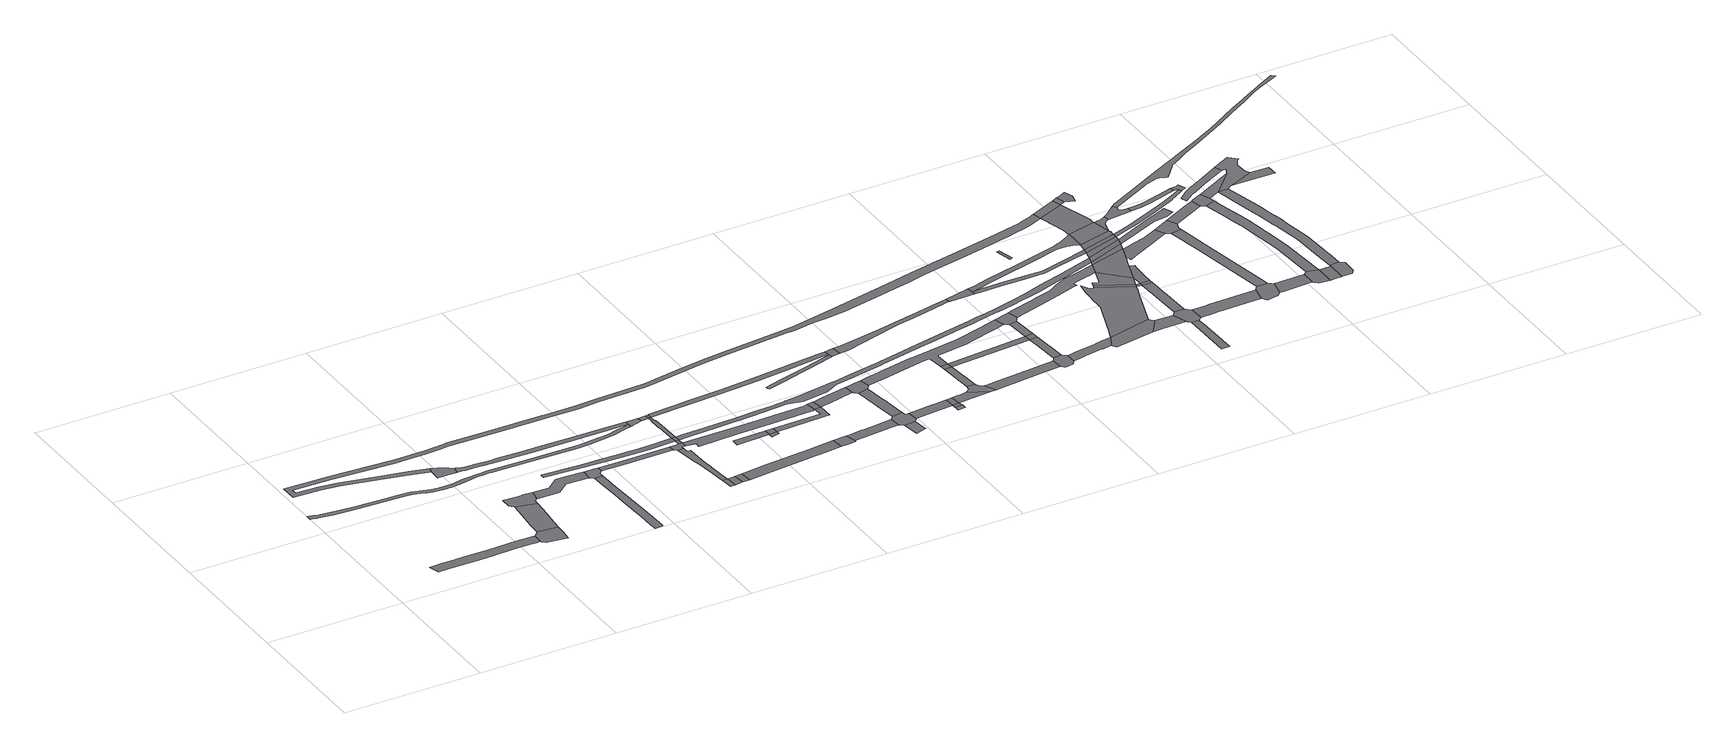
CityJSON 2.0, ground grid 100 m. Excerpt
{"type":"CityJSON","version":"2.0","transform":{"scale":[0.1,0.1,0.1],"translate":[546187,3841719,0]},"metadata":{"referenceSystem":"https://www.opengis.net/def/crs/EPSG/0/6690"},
"CityObjects":{
"road1":{"type":"Road","attributes":{"RoadStructureAttribute.sectionType":"1"},"geometry":[{"type":"MultiSurface","lod":"1","boundaries":[[[0,1,2,3,4,5,6,7,8,9,10,11,12,13,14,15,16,17]]]}]},
"road2":{"type":"Road","geometry":[{"type":"MultiSurface","lod":"1","boundaries":[[[18,19,0,17,20,21,22,23,24]]]}]},
"road3":{"type":"Road","attributes":{"RoadStructureAttribute.sectionType":"1"},"geometry":[{"type":"MultiSurface","lod":"1","boundaries":[[[25,26,27,18,24,28,29,30]]]}]},
"road4":{"type":"Road","geometry":[{"type":"MultiSurface","lod":"1","boundaries":[[[31,32,33,34,35,36,37,38,39,40,41,42,43,44,45]]]}]},
"road5":{"type":"Road","geometry":[{"type":"MultiSurface","lod":"1","boundaries":[[[46,47,48,49,25,30,50,51,52,53]]]}]},
"road6":{"type":"Road","attributes":{"RoadStructureAttribute.sectionType":"1"},"geometry":[{"type":"MultiSurface","lod":"1","boundaries":[[[54,55,56,57,58,59,60,61,62,63,64,65,66,67,68,69,70,71,72,73,74,75,76,77,78,79,80,81,82,83,84,85,86,87,88,89,90,91,92,93,94,95,96,97,98,99,100,101,102,103,104,105,106,107,108,109,110,111,112,113,114,115,116,117,118,119,120]]]}]},
"road7":{"type":"Road","attributes":{"RoadStructureAttribute.sectionType":"1"},"geometry":[{"type":"MultiSurface","lod":"1","boundaries":[[[121,122,123,53,52,124,125,126,127,128]]]}]},
"road8":{"type":"Road","attributes":{"RoadStructureAttribute.sectionType":"1"},"geometry":[{"type":"MultiSurface","lod":"1","boundaries":[[[129,130,131,132,133,134,135,136,137,138,139,140,141,142,143,144]]]}]},
"road9":{"type":"Road","geometry":[{"type":"MultiSurface","lod":"1","boundaries":[[[145,146,147,148,128,127,134,133,149,150,151,152,153]]]}]},
"road10":{"type":"Road","attributes":{"RoadStructureAttribute.sectionType":"1"},"geometry":[{"type":"MultiSurface","lod":"1","boundaries":[[[154,155,156,157,158,159,160,161,162,163,164,165,45,44,166,167,168,169,170,171,120,172]]]}]},
"road11":{"type":"Road","attributes":{"RoadStructureAttribute.sectionType":"1"},"geometry":[{"type":"MultiSurface","lod":"1","boundaries":[[[173,174,175,176,177,178,179,180,181,182,183,184,185,186,187,188,189,190,191,192]]]}]},
"road12":{"type":"Road","attributes":{"RoadStructureAttribute.sectionType":"1"},"geometry":[{"type":"MultiSurface","lod":"1","boundaries":[[[193,153,152,194,195,196]]]}]},
"road13":{"type":"Road","geometry":[{"type":"MultiSurface","lod":"1","boundaries":[[[197,198,199,200]]]}]},
"road14":{"type":"Road","attributes":{"RoadStructureAttribute.sectionType":"1"},"geometry":[{"type":"MultiSurface","lod":"1","boundaries":[[[201,202,203,204,205,206,207,208,209,210,211,212,213,214,215,216,217,197,200]]]}]},
"road15":{"type":"Road","attributes":{"RoadStructureAttribute.sectionType":"1"},"geometry":[{"type":"MultiSurface","lod":"1","boundaries":[[[218,219,220,200,199,221,222,223,224]]]}]},
"road16":{"type":"Road","geometry":[{"type":"MultiSurface","lod":"1","boundaries":[[[225,226,227,196,195,211,210,228,229]]]}]},
"road17":{"type":"Road","geometry":[{"type":"MultiSurface","lod":"1","boundaries":[[[230,218,224,231]]]}]},
"road18":{"type":"Road","geometry":[{"type":"MultiSurface","lod":"1","boundaries":[[[232,172,120,119,233,234]]]}]},
"road19":{"type":"Road","attributes":{"RoadStructureAttribute.sectionType":"7"},"geometry":[{"type":"MultiSurface","lod":"1","boundaries":[[[235,191,236,226,225]]]}]},
"road20":{"type":"Road","geometry":[{"type":"MultiSurface","lod":"1","boundaries":[[[237,192,191,235]]]}]},
"road21":{"type":"Road","attributes":{"RoadStructureAttribute.sectionType":"1"},"geometry":[{"type":"MultiSurface","lod":"1","boundaries":[[[238,239,234,233,240,241]]]}]},
"road22":{"type":"Road","attributes":{"RoadStructureAttribute.sectionType":"7"},"geometry":[{"type":"MultiSurface","lod":"1","boundaries":[[[242,243,244,245,246,241,247,248,249,250,251,252,192,237]]]}]},
"road23":{"type":"Road","geometry":[{"type":"MultiSurface","lod":"1","boundaries":[[[253,238,241,246]]]}]},
"road24":{"type":"Road","attributes":{"RoadStructureAttribute.sectionType":"1"},"geometry":[{"type":"MultiSurface","lod":"1","boundaries":[[[254,255,256,230,231,257,258,259,260,261]]]}]},
"road25":{"type":"Road","attributes":{"RoadStructureAttribute.sectionType":"1"},"geometry":[{"type":"MultiSurface","lod":"1","boundaries":[[[262,263,264,265]]]}]},
"road26":{"type":"Road","attributes":{"RoadStructureAttribute.sectionType":"1"},"geometry":[{"type":"MultiSurface","lod":"1","boundaries":[[[266,267,268,269,270,271,272,273,274,225,229,275,276,277,278,279,280,281,282,283,284,285,286]]]}]},
"road27":{"type":"Road","geometry":[{"type":"MultiSurface","lod":"1","boundaries":[[[287,288,289,265]]]}]},
"road28":{"type":"Road","geometry":[{"type":"MultiSurface","lod":"1","boundaries":[[[290,262,265,289]]]}]},
"road29":{"type":"Road","attributes":{"RoadStructureAttribute.sectionType":"1"},"geometry":[{"type":"MultiSurface","lod":"1","boundaries":[[[291,292,293,294,295,296,297,298,299,300,301,302,303,304,305,306,307,308,309,310,311,312,313,314,315,316,317,318,319,320,321,322,323,324,325,326,327,328,329,330,331,37,36,332,333,334,335,336,337,338,339,340,341,342,343,344,345,346,347,348,349,350,351,352,353,354,355,356,357,358,359,360,361,362,363,364,365,366,367,368,369,370,371,372,373,374,375,376]]]}]},
"road30":{"type":"Road","attributes":{"RoadStructureAttribute.sectionType":"1"},"geometry":[{"type":"MultiSurface","lod":"1","boundaries":[[[377,378,379,286,380,290,289]]]}]},
"road31":{"type":"Road","geometry":[{"type":"MultiSurface","lod":"1","boundaries":[[[381,254,261,382,383,384]]]}]},
"road32":{"type":"Road","attributes":{"RoadStructureAttribute.sectionType":"1"},"geometry":[{"type":"MultiSurface","lod":"1","boundaries":[[[385,386,387,388,389,390,391,392,393,253,246,394,395,396,397,398,399,400,401,402]]]}]},
"road33":{"type":"Road","geometry":[{"type":"MultiSurface","lod":"1","boundaries":[[[403,266,286,379]]]}]},
"road34":{"type":"Road","attributes":{"RoadStructureAttribute.sectionType":"1"},"geometry":[{"type":"MultiSurface","lod":"1","boundaries":[[[404,405,406,407,408,381,384,409,410,411,412,413]]]}]},
"road35":{"type":"Road","attributes":{"RoadStructureAttribute.sectionType":"1"},"geometry":[{"type":"MultiSurface","lod":"1","boundaries":[[[414,415,416,403,379,417,418,419,420]]]}]},
"road36":{"type":"Road","geometry":[{"type":"MultiSurface","lod":"1","boundaries":[[[402,421,422,423,424,425,426,427,428,429,430,431,432,433,434,435,436,437,438]]]}]},
"road37":{"type":"Road","attributes":{"RoadStructureAttribute.sectionType":"1"},"geometry":[{"type":"MultiSurface","lod":"1","boundaries":[[[439,440,441,442,443]]]}]},
"road38":{"type":"Road","geometry":[{"type":"MultiSurface","lod":"1","boundaries":[[[444,445,446,447,448,449,450,404,413,451,441,440,452,453,454,455]]]}]},
"road39":{"type":"Road","attributes":{"RoadStructureAttribute.sectionType":"1"},"geometry":[{"type":"MultiSurface","lod":"1","boundaries":[[[456,457,458,459,460,461,462,463,464,465,466,467,448,447]]]}]},
"road40":{"type":"Road","geometry":[{"type":"MultiSurface","lod":"1","boundaries":[[[468,469,470,471,414,420,472,473,462,461,474,475]]]}]},
"road41":{"type":"Road","attributes":{"RoadStructureAttribute.sectionType":"1"},"geometry":[{"type":"MultiSurface","lod":"1","boundaries":[[[476,477,478,479,455,454,480,481]]]}]},
"road42":{"type":"Road","geometry":[{"type":"MultiSurface","lod":"1","boundaries":[[[482,385,402,438,483]]]}]},
"road43":{"type":"Road","geometry":[{"type":"MultiSurface","lod":"1","boundaries":[[[484,485,486,487,488]]]}]},
"road44":{"type":"Road","attributes":{"RoadStructureAttribute.sectionType":"1"},"geometry":[{"type":"MultiSurface","lod":"1","boundaries":[[[489,481,484,488]]]}]},
"road45":{"type":"Road","geometry":[{"type":"MultiSurface","lod":"1","boundaries":[[[490,476,481,489]]]}]},
"road46":{"type":"Road","attributes":{"RoadStructureAttribute.sectionType":"1"},"geometry":[{"type":"MultiSurface","lod":"1","boundaries":[[[491,492,493,494,495,490,489,496,497,498,499]]]}]},
"road47":{"type":"Road","attributes":{"RoadStructureAttribute.sectionType":"1"},"geometry":[{"type":"MultiSurface","lod":"1","boundaries":[[[500,501,502,503,504,505,506,507,508,509,510,511,512,513,514,515,516,517,518,519,520,521,522,523,524,525,526,527,528,529,530,531,532,533,237,235,534,535,536,537,538,539,540,541,542,543,544,545,546,547,548,549,550,551,552,553,554,555,556,557,558,559,560,561,562,563,564,565,566]]]}]},
"road48":{"type":"Road","geometry":[{"type":"MultiSurface","lod":"1","boundaries":[[[567,568,569,491,499,570,571,572,573,574,575]]]}]},
"road49":{"type":"Road","attributes":{"RoadStructureAttribute.sectionType":"1"},"geometry":[{"type":"MultiSurface","lod":"1","boundaries":[[[576,577,567,575]]]}]},
"road50":{"type":"Road","geometry":[{"type":"MultiSurface","lod":"1","boundaries":[[[578,579,577,576]]]}]},
"road51":{"type":"Road","geometry":[{"type":"MultiSurface","lod":"1","boundaries":[[[580,581,582,583,584,585,586,587,588,468,475,589,590,591,592,593,579,578,594,595,596,597,598,599,600,601]]]}]},
"road52":{"type":"Road","attributes":{"RoadStructureAttribute.sectionType":"1"},"geometry":[{"type":"MultiSurface","lod":"1","boundaries":[[[602,603,604,605,606,607,608,609,482,483,610,611,612,613,614,615,616,617]]]}]},
"road53":{"type":"Road","attributes":{"RoadStructureAttribute.sectionType":"1"},"geometry":[{"type":"MultiSurface","lod":"1","boundaries":[[[618,619,620,621,622,623,624,571,570,625,626]]]}]},
"road54":{"type":"Road","attributes":{"RoadStructureAttribute.sectionType":"1"},"geometry":[{"type":"MultiSurface","lod":"1","boundaries":[[[627,578,576,628]]]}]},
"road55":{"type":"Road","geometry":[{"type":"MultiSurface","lod":"1","boundaries":[[[629,630,631,632,633,618,626,634,635,636,637,638,639,640]]]}]},
"road56":{"type":"Road","attributes":{"RoadStructureAttribute.sectionType":"1"},"geometry":[{"type":"MultiSurface","lod":"1","boundaries":[[[641,642,643,628,644,645,632,631]]]}]},
"road57":{"type":"Road","geometry":[{"type":"MultiSurface","lod":"1","boundaries":[[[646,647,627,628,643]]]}]},
"road58":{"type":"Road","attributes":{"RoadStructureAttribute.sectionType":"1"},"geometry":[{"type":"MultiSurface","lod":"1","boundaries":[[[648,649,650,651,627,647]]]}]},
"road59":{"type":"Road","geometry":[{"type":"MultiSurface","lod":"1","boundaries":[[[652,580,601,653,650,649,654,655]]]}]},
"road60":{"type":"Road","geometry":[{"type":"MultiSurface","lod":"1","boundaries":[[[656,657,602,617,658,659,660]]]}]},
"road61":{"type":"Road","attributes":{"RoadStructureAttribute.sectionType":"1"},"geometry":[{"type":"MultiSurface","lod":"1","boundaries":[[[661,662,663,664,665,666,640,639,667,668,669,670,671,672,673,674,675]]]}]},
"road62":{"type":"Road","geometry":[{"type":"MultiSurface","lod":"1","boundaries":[[[676,677,661,675,678,679,680,681,682]]]}]},
"road63":{"type":"Road","attributes":{"RoadStructureAttribute.sectionType":"1"},"geometry":[{"type":"MultiSurface","lod":"1","boundaries":[[[683,684,685,686,687,688,689,690,691,692,693,694,695,696,652,655,697,698,699,700,701,702,703,704,705,706,707,708,709]]]}]},
"road64":{"type":"Road","attributes":{"RoadStructureAttribute.sectionType":"1"},"geometry":[{"type":"MultiSurface","lod":"1","boundaries":[[[710,711,712,713,714,715,716,717,660,659,718,719,720,721,722,723,724]]]}]},
"road65":{"type":"Road","attributes":{"RoadStructureAttribute.sectionType":"1"},"geometry":[{"type":"MultiSurface","lod":"1","boundaries":[[[725,726,727,728,729,730,731,732,733,734,735,736,656,660,737,738,739,740,741,742,743,744,745,746]]]}]},
"road66":{"type":"Road","attributes":{"RoadStructureAttribute.sectionType":"1"},"geometry":[{"type":"MultiSurface","lod":"1","boundaries":[[[747,748,749,750]]]}]},
"road67":{"type":"Road","attributes":{"function":"3","RoadStructureAttribute.sectionType":"1"},"geometry":[{"type":"MultiSurface","lod":"1","boundaries":[[[751,752,753,754,755,756,757,758,759,760,761,762,763,764,765,766,767,768,769,770,661,677,771,772,773,774,775]]]}]},
"road68":{"type":"Road","attributes":{"RoadStructureAttribute.sectionType":"1"},"geometry":[{"type":"MultiSurface","lod":"1","boundaries":[[[682,681,776,777,778,779,780]]]}]},
"road69":{"type":"Road","attributes":{"RoadStructureAttribute.sectionType":"1"},"geometry":[{"type":"MultiSurface","lod":"1","boundaries":[[[781,782,783,784,785,786]]]}]},
"road70":{"type":"Road","geometry":[{"type":"MultiSurface","lod":"1","boundaries":[[[787,775,774,788,789]]]}]},
"road71":{"type":"Road","geometry":[{"type":"MultiSurface","lod":"1","boundaries":[[[709,790,791,792,793,787,789,794,795,796]]]}]},
"road72":{"type":"Road","geometry":[{"type":"MultiSurface","lod":"1","boundaries":[[[797,798,799,800,780,779,801,802,781,786,803,804,805,806]]]}]},
"road73":{"type":"Road","attributes":{"RoadStructureAttribute.sectionType":"1"},"geometry":[{"type":"MultiSurface","lod":"1","boundaries":[[[807,808,809,810,799,798,811,812,813,814,815,816,817]]]}]},
"road74":{"type":"Road","geometry":[{"type":"MultiSurface","lod":"1","boundaries":[[[789,788,807,818]]]}]},
"road75":{"type":"Road","geometry":[{"type":"MultiSurface","lod":"1","boundaries":[[[819,818,807,817]]]}]},
"road76":{"type":"Road","geometry":[{"type":"MultiSurface","lod":"1","boundaries":[[[820,683,709,796,821,822,823]]]}]},
"road77":{"type":"Road","attributes":{"RoadStructureAttribute.sectionType":"1"},"geometry":[{"type":"MultiSurface","lod":"1","boundaries":[[[824,825,826,827,828,821,796,829,830,831,832,833,818,819]]]}]},
"road78":{"type":"Road","geometry":[{"type":"MultiSurface","lod":"1","boundaries":[[[834,835,566,836,837,838,839,683,820]]]}]},
"road79":{"type":"Road","attributes":{"RoadStructureAttribute.sectionType":"1"},"geometry":[{"type":"MultiSurface","lod":"1","boundaries":[[[840,500,566,835]]]}]},
"road80":{"type":"Road","geometry":[{"type":"MultiSurface","lod":"1","boundaries":[[[841,842,843,844,724,845,846,500,840]]]}]},
"road81":{"type":"Road","geometry":[{"type":"MultiSurface","lod":"1","boundaries":[[[847,710,724,844]]]}]},
"road82":{"type":"Road","geometry":[{"type":"MultiSurface","lod":"1","boundaries":[[[848,849,850,851,852,746,853,854,710,847]]]}]},
"road83":{"type":"Road","attributes":{"RoadStructureAttribute.sectionType":"1"},"geometry":[{"type":"MultiSurface","lod":"1","boundaries":[[[855,856,857,858,806,805,859,860,861]]]}]},
"road84":{"type":"Road","geometry":[{"type":"MultiSurface","lod":"1","boundaries":[[[862,725,746,852]]]}]},
"road85":{"type":"Road","attributes":{"function":"3","RoadStructureAttribute.sectionType":"7"},"geometry":[{"type":"MultiSurface","lod":"1","boundaries":[[[863,864,865,866,376,867,868,869,870,871,872,725,862]]]}]},
"road86":{"type":"Road","geometry":[{"type":"MultiSurface","lod":"1","boundaries":[[[873,291,376,866]]]}]},
"road87":{"type":"Road","attributes":{"RoadStructureAttribute.sectionType":"1"},"geometry":[{"type":"MultiSurface","lod":"1","boundaries":[[[874,875,876,877,878,820,823,879,880,881,882,883,884,885,886]]]}]},
"road88":{"type":"Road","attributes":{"RoadStructureAttribute.sectionType":"1"},"geometry":[{"type":"MultiSurface","lod":"1","boundaries":[[[887,888,889,890,891,892,862,852,893,894,895,896,897,898,899]]]}]},
"road89":{"type":"Road","geometry":[{"type":"MultiSurface","lod":"1","boundaries":[[[900,873,866,901]]]}]},
"road90":{"type":"Road","attributes":{"RoadStructureAttribute.sectionType":"1"},"geometry":[{"type":"MultiSurface","lod":"1","boundaries":[[[902,903,900,901,904,905]]]}]},
"road91":{"type":"Road","geometry":[{"type":"MultiSurface","lod":"1","boundaries":[[[906,907,908,855,861,909,910,911,912,913,914,915,916]]]}]},
"road92":{"type":"Road","geometry":[{"type":"MultiSurface","lod":"1","boundaries":[[[917,918,919,920,921,922,923,887,899,924,925,926,927,928,929,930,931,932]]]}]},
"road93":{"type":"Road","attributes":{"RoadStructureAttribute.sectionType":"1"},"geometry":[{"type":"MultiSurface","lod":"1","boundaries":[[[933,934,935,936,937,938,939,840,835]]]}]},
"road94":{"type":"Road","attributes":{"RoadStructureAttribute.sectionType":"1"},"geometry":[{"type":"MultiSurface","lod":"1","boundaries":[[[940,941,942,943,944,945,906,916]]]}]},
"road95":{"type":"Road","geometry":[{"type":"MultiSurface","lod":"1","boundaries":[[[946,874,886,943,942,947,948,949]]]}]},
"road96":{"type":"Road","attributes":{"RoadStructureAttribute.sectionType":"1"},"geometry":[{"type":"MultiSurface","lod":"1","boundaries":[[[950,951,952,953,954,955,956,957,847,844,958,959,960,961,962,963,964,965,966,967,968]]]}]},
"road97":{"type":"Road","attributes":{"RoadStructureAttribute.sectionType":"1"},"geometry":[{"type":"MultiSurface","lod":"1","boundaries":[[[969,970,914,913,971,972]]]}]},
"road98":{"type":"Road","attributes":{"RoadStructureAttribute.sectionType":"1"},"geometry":[{"type":"MultiSurface","lod":"1","boundaries":[[[973,974,975,976,977,927,926,978,979,980,981]]]}]},
"road99":{"type":"Road","attributes":{"RoadStructureAttribute.sectionType":"1"},"geometry":[{"type":"MultiSurface","lod":"1","boundaries":[[[982,983,984,946,949,985,986]]]}]},
"road100":{"type":"Road","geometry":[{"type":"MultiSurface","lod":"1","boundaries":[[[987,988,969,972,989,990,991,992,993]]]}]},
"road101":{"type":"Road","attributes":{"RoadStructureAttribute.sectionType":"1"},"geometry":[{"type":"MultiSurface","lod":"1","boundaries":[[[994,995,996,993,992,997,998,999]]]}]},
"road102":{"type":"Road","attributes":{"RoadStructureAttribute.sectionType":"1"},"geometry":[{"type":"MultiSurface","lod":"1","boundaries":[[[1000,1001,1002,1003,1004,1005,1006,1007,1008,1009,1010,1011,1012,1013,1014,1015,1016,1017,1018,1019,1020,1021,1022,1023,1024,1025,987,993]]]}]},
"road103":{"type":"Road","geometry":[{"type":"MultiSurface","lod":"1","boundaries":[[[1026,1027,982,986,1028,1029,1018,1017,1030]]]}]},
"road104":{"type":"Road","geometry":[{"type":"MultiSurface","lod":"1","boundaries":[[[1031,1032,1033,1034,973,981,1035,1036,950,968,1037]]]}]},
"road105":{"type":"Road","geometry":[{"type":"MultiSurface","lod":"1","boundaries":[[[1038,1039,1040,1041,994,999,1042,1043,1044,1045,1046]]]}]},
"road106":{"type":"Road","attributes":{"RoadStructureAttribute.sectionType":"1"},"geometry":[{"type":"MultiSurface","lod":"1","boundaries":[[[1047,1048,1049,1050,1051,1052,1053,1054,1055,1056,1057,1058,1059,1060,1061,1062,1063,1064,1065,1066,1067,1068,1069,1070,1071,1041,1040]]]}]},
"road107":{"type":"Road","attributes":{"RoadStructureAttribute.sectionType":"1"},"geometry":[{"type":"MultiSurface","lod":"1","boundaries":[[[1072,1073,1074,1075,1076,1077,1078,1079,1080,1081,1082]]]}]},
"road108":{"type":"Road","geometry":[{"type":"MultiSurface","lod":"1","boundaries":[[[1083,1084,1085,1026,1030,1061]]]}]},
"road109":{"type":"Road","attributes":{"RoadStructureAttribute.sectionType":"1"},"geometry":[{"type":"MultiSurface","lod":"1","boundaries":[[[1086,1087,1072,1082,1088,1083,1061,1060,1089,1090,1091,1092,1093,1094,1095,1096,1097,1098,1099]]]}]},
"road110":{"type":"Road","geometry":[{"type":"MultiSurface","lod":"1","boundaries":[[[1094,1093,1100,1101,1102,1103]]]}]},
"road111":{"type":"Road","attributes":{"RoadStructureAttribute.sectionType":"1"},"geometry":[{"type":"MultiSurface","lod":"1","boundaries":[[[1104,1105,1106,1107,1108,1109,1110,1111,1112,1113,1114,1115,1116,1117,1118,1119,1120,1121,1122,917,932,1123,1124,1125,1126,1127,1128,1129,1130,1131,1132,1133,1134,1135,1136,1137,1138,1139,1140,1141,1142,1143,1144,1145,1146,1147,1148,1149]]]}]}
},
"vertices":[
[1150,308,0],[1083,308,0],[1016,307,0],[817,304,0],[623,302,0],[529,302,0],[473,301,0],[372,300,0],[371,300,0],[392,221,0],[463,222,0],[708,224,0],[793,225,0],[954,227,0],[1004,227,0],[1083,228,0],[1114,228,0],[1144,228,0],
[1185,339,0],[1157,309,0],[1151,221,0],[1173,200,0],[1322,178,0],[1330,264,0],[1335,326,0],
[1215,683,0],[1205,575,0],[1193,433,0],[1341,388,0],[1353,516,0],[1364,647,0],
[1107,1297,0],[1085,1312,0],[1079,1316,0],[1027,1348,0],[989,1360,0],[981,1363,0],[971,1324,0],[967,1273,0],[966,1242,0],[1040,1240,0],[1069,1238,0],[1089,1237,0],[1099,1237,0],[1107,1236,0],[1117,1291,0],
[1344,784,0],[1304,785,0],[1190,792,0],[1188,710,0],[1367,681,0],[1382,695,0],[1386,699,0],[1403,780,0],
[2315,1202,0],[2255,1189,0],[2180,1168,0],[2061,1155,0],[1956,1146,0],[1813,1147,0],[1531,1152,0],[1306,1157,0],[1271,1157,0],[1244,1155,0],[1216,1154,0],[1182,1151,0],[1163,1150,0],[1138,1148,0],[1093,1143,0],[1066,1138,0],[1056,1136,0],[1021,1129,0],[971,1126,0],[911,1128,0],[861,1135,0],[811,1150,0],[761,1162,0],[731,1172,0],[686,1174,0],[446,1186,0],[323,1194,0],[306,1195,0],[201,1204,0],[121,1213,0],[75,1217,0],[54,1225,0],[53,1226,0],[43,1230,0],[3,1239,0],[1,1197,0],[29,1191,0],[44,1188,0],[73,1182,0],[161,1171,0],[274,1162,0],[463,1151,0],[651,1146,0],[696,1144,0],[726,1136,0],[774,1124,0],[814,1110,0],[859,1103,0],[946,1094,0],[1004,1094,0],[1034,1099,0],[1050,1101,0],[1056,1102,0],[1106,1110,0],[1199,1124,0],[1229,1126,0],[1294,1130,0],[1304,1127,0],[1341,1126,0],[1689,1119,0],[1926,1116,0],[2018,1119,0],[2121,1130,0],[2213,1146,0],[2303,1169,0],[2359,1183,0],[2355,1213,0],
[1677,848,0],[1614,851,0],[1524,776,0],[1554,693,0],[1591,725,0],[1643,767,0],[1810,761,0],[1814,841,0],
[1924,20,0],[1915,244,0],[1903,554,0],[1902,587,0],[1897,737,0],[1837,735,0],[1838,707,0],[1842,600,0],[1843,583,0],[1847,485,0],[1852,363,0],[1859,171,0],[1863,58,0],[1865,17,0],[1865,4,0],[1924,8,0],
[1889,842,0],[1889,841,0],[1889,837,0],[1880,838,0],[1895,773,0],[1905,782,0],[1906,784,0],[1919,796,0],[1920,841,0],
[2135,1250,0],[1985,1249,0],[1775,1254,0],[1597,1255,0],[1410,1261,0],[1369,1262,0],[1267,1267,0],[1247,1269,0],[1240,1270,0],[1172,1274,0],[1166,1274,0],[1125,1288,0],[1160,1234,0],[1168,1233,0],[1228,1231,0],[1242,1230,0],[1300,1227,0],[1638,1216,0],[2355,1245,0],
[2505,924,0],[2378,919,0],[2259,917,0],[2166,920,0],[2090,920,0],[2009,922,0],[2006,922,0],[1827,928,0],[1560,943,0],[1558,924,0],[1558,905,0],[1768,897,0],[2007,882,0],[2042,880,0],[2114,878,0],[2193,877,0],[2325,875,0],[2506,883,0],[2513,884,0],[2512,925,0],
[2100,837,0],[2101,793,0],[2447,794,0],[2446,838,0],
[2535,308,0],[2543,218,0],[2579,221,0],[2572,310,0],
[2567,351,0],[2566,356,0],[2565,370,0],[2555,482,0],[2554,504,0],[2549,552,0],[2545,594,0],[2541,734,0],[2516,734,0],[2515,776,0],[2469,776,0],[2495,606,0],[2505,553,0],[2513,503,0],[2516,478,0],[2524,418,0],[2533,320,0],
[2629,315,0],[2608,313,0],[2573,310,0],[2581,221,0],[2582,221,0],[2616,224,0],[2637,226,0],
[2540,839,0],[2514,839,0],[2507,839,0],[2515,800,0],[2541,800,0],
[2681,320,0],[2690,231,0],
[2420,1243,0],[2448,1206,0],[2442,1245,0],
[2539,885,0],[2514,840,0],
[2538,926,0],
[2502,1251,0],[2446,1246,0],[2495,1214,0],[2505,1214,0],
[2536,970,0],[2534,1096,0],[2532,1168,0],[2523,1168,0],[2522,1217,0],[2505,1168,0],[2504,1168,0],[2505,1100,0],[2505,1077,0],[2509,1077,0],[2512,945,0],
[2525,1254,0],
[3396,387,0],[3208,369,0],[2879,339,0],[2828,245,0],[3039,264,0],[3159,275,0],[3280,287,0],[3404,298,0],
[3077,707,0],[2837,703,0],[2835,645,0],[3078,658,0],
[3473,859,0],[3457,856,0],[3449,854,0],[3266,849,0],[3099,845,0],[2903,840,0],[2903,842,0],[2903,843,0],[2613,840,0],[2541,795,0],[2612,790,0],[2613,790,0],[2613,753,0],[2614,753,0],[2905,760,0],[3101,765,0],[3459,774,0],[3466,774,0],[3469,776,0],[3471,778,0],[3484,780,0],
[3081,623,0],[3138,638,0],[3135,661,0],
[3135,708,0],
[5896,2193,0],[5889,2190,0],[5872,2182,0],[5808,2159,0],[5756,2141,0],[5720,2131,0],[5666,2120,0],[5567,2097,0],[5374,2058,0],[5162,2015,0],[4859,1952,0],[4606,1897,0],[4412,1853,0],[4210,1814,0],[3886,1748,0],[3793,1737,0],[3331,1692,0],[3193,1678,0],[3142,1672,0],[2954,1642,0],[2701,1600,0],[2323,1588,0],[2173,1578,0],[1965,1580,0],[1929,1580,0],[1525,1582,0],[1228,1587,0],[1224,1587,0],[1149,1580,0],[1144,1580,0],[1058,1572,0],[1043,1573,0],[848,1573,0],[818,1573,0],[369,1597,0],[42,1609,0],[43,1489,0],[246,1480,0],[373,1459,0],[638,1403,0],[833,1360,0],[842,1399,0],[646,1442,0],[380,1498,0],[250,1519,0],[83,1527,0],[82,1567,0],[368,1557,0],[817,1533,0],[875,1533,0],[1049,1533,0],[1060,1532,0],[1139,1539,0],[1152,1541,0],[1214,1546,0],[1225,1547,0],[1525,1542,0],[1842,1541,0],[1965,1540,0],[2174,1538,0],[2325,1548,0],[2674,1560,0],[2705,1561,0],[2961,1602,0],[3148,1633,0],[3335,1652,0],[3797,1697,0],[3852,1698,0],[4006,1725,0],[4106,1727,0],[4253,1747,0],[4512,1799,0],[4667,1831,0],[4789,1858,0],[4926,1892,0],[5075,1919,0],[5225,1952,0],[5410,1989,0],[5551,2018,0],[5628,2036,0],[5692,2052,0],[5748,2065,0],[5806,2086,0],[5887,2117,0],[5907,2126,0],[5915,2129,0],
[3485,674,0],[3535,678,0],[3530,789,0],[3490,714,0],
[3495,396,0],[3464,304,0],[3515,309,0],[3515,319,0],
[3893,1374,0],[3836,1367,0],[3593,1342,0],[3339,1317,0],[3091,1295,0],[2884,1280,0],[2827,1276,0],[2742,1269,0],[2527,1254,0],[2830,1236,0],[2850,1237,0],[3177,1261,0],[3354,1275,0],[3566,1297,0],[3853,1328,0],[3884,1327,0],[3893,1327,0],[3898,1327,0],
[3519,868,0],
[3846,431,0],[3640,411,0],[3611,408,0],[3609,408,0],[3511,398,0],[3518,319,0],[3638,330,0],[3788,345,0],[3832,349,0],[3858,351,0],
[3789,922,0],[3601,885,0],[3534,871,0],[3535,790,0],[3578,798,0],[3601,803,0],[3797,845,0],
[3893,1325,0],[3874,1318,0],[3866,1316,0],[3829,1306,0],[3699,1271,0],[3647,1257,0],[3645,1256,0],[3473,1209,0],[3349,1174,0],[3353,1160,0],[3357,1145,0],[3481,1180,0],[3655,1228,0],[3707,1242,0],[3875,1287,0],[3883,1290,0],[3903,1297,0],[3908,1299,0],
[3979,245,0],[3968,335,0],[3888,326,0],[3902,201,0],[3982,224,0],
[3971,441,0],[3955,440,0],[3953,455,0],[3951,474,0],[3873,460,0],[3857,443,0],[3854,440,0],[3866,345,0],[3986,354,0],[3994,364,0],[3995,365,0],[3984,443,0],
[3950,480,0],[3927,663,0],[3926,675,0],[3926,677,0],[3925,685,0],[3906,839,0],[3827,819,0],[3837,737,0],[3846,667,0],[3848,655,0],[3855,595,0],[3871,469,0],
[3915,948,0],[3899,944,0],[3853,935,0],[3794,924,0],[3798,844,0],[3805,838,0],[3923,860,0],[3931,869,0],
[4273,470,0],[4176,461,0],[4173,461,0],[4172,460,0],[4187,382,0],[4278,391,0],
[3958,1382,0],[3967,1310,0],
[4278,361,0],[4278,350,0],[4280,323,0],[4335,329,0],[4333,360,0],
[4324,395,0],
[4318,474,0],
[4430,485,0],[4427,485,0],[4403,482,0],[4371,479,0],[4366,479,0],[4369,399,0],[4378,400,0],[4433,405,0],[4576,418,0],
[5942,1548,0],[5936,1546,0],[5664,1458,0],[5560,1427,0],[5503,1409,0],[5450,1393,0],[5371,1368,0],[5253,1333,0],[5096,1294,0],[5035,1279,0],[4947,1261,0],[4911,1253,0],[4880,1246,0],[4813,1232,0],[4555,1179,0],[4291,1124,0],[4144,1095,0],[4128,1091,0],[3896,1045,0],[3760,1021,0],[3754,1021,0],[3752,1020,0],[3655,1004,0],[3468,977,0],[3370,967,0],[3369,967,0],[3367,967,0],[3320,963,0],[3270,958,0],[3170,952,0],[2992,943,0],[2705,932,0],[2584,928,0],[2545,926,0],[2546,885,0],[2611,888,0],[2707,892,0],[2859,899,0],[3089,909,0],[3365,927,0],[3368,927,0],[3469,906,0],[3661,934,0],[3758,982,0],[3761,983,0],[3876,1003,0],[4129,1051,0],[4136,1052,0],[4144,1054,0],[4494,1126,0],[4543,1136,0],[4790,1187,0],[4905,1211,0],[4907,1211,0],[4911,1212,0],[5098,1254,0],[5102,1254,0],[5105,1255,0],[5229,1281,0],[5314,1302,0],[5380,1321,0],[5464,1345,0],[5518,1361,0],[5575,1379,0],[5679,1410,0],[5917,1490,0],[5925,1493,0],
[4471,551,0],[4466,521,0],[4461,509,0],[4614,421,0],[4572,499,0],[4571,499,0],[4556,507,0],[4541,525,0],[4531,547,0],
[4508,807,0],[4452,800,0],
[4505,854,0],[4448,848,0],
[5036,1179,0],[4902,1140,0],[4707,1085,0],[4490,1054,0],[4348,1034,0],[4342,1033,0],[4335,1032,0],[4031,971,0],[3972,959,0],[3985,880,0],[4047,893,0],[4360,955,0],[4428,965,0],[4439,956,0],[4497,962,0],[4504,976,0],[4514,978,0],[4725,1006,0],[4924,1063,0],[5003,1085,0],[5026,1092,0],[5058,1101,0],
[4888,1556,0],[4814,1540,0],[4614,1498,0],[4592,1492,0],[4419,1459,0],[4305,1437,0],[4165,1413,0],[4018,1389,0],[4039,1314,0],[4268,1377,0],[4428,1421,0],[4482,1436,0],[4560,1452,0],[4699,1478,0],[4859,1513,0],[4894,1520,0],
[5108,549,0],[4950,535,0],[4689,510,0],[4596,501,0],[4584,500,0],[4581,500,0],[4579,500,0],[4877,446,0],[5112,468,0],
[5104,906,0],[5108,853,0],
[5217,565,0],[5201,579,0],[5190,590,0],[5130,579,0],[5122,569,0],[5134,452,0],[5141,447,0],[5144,445,0],[5203,457,0],[5203,459,0],[5222,483,0],[5220,563,0],
[5178,732,0],[5177,750,0],[5168,860,0],[5114,775,0],[5129,597,0],
[5167,877,0],[5164,911,0],
[5155,1027,0],[5150,1094,0],[5091,1083,0],[5104,911,0],
[5155,1212,0],[5080,1089,0],[5149,1101,0],[5177,1133,0],
[5077,1598,0],[4899,1559,0],[4903,1521,0],[5084,1522,0],[5083,1555,0],
[5575,622,0],[5520,613,0],[5454,602,0],[5452,601,0],[5281,573,0],[5229,564,0],[5241,487,0],[5298,497,0],[5298,499,0],[5403,516,0],[5461,526,0],[5461,524,0],[5462,521,0],[5467,522,0],[5527,532,0],
[5901,685,0],[5892,696,0],[5535,522,0],[5543,513,0],[5553,500,0],[5841,551,0],[5921,663,0],
[5917,1464,0],[5891,1457,0],[5816,1437,0],[5673,1398,0],[5642,1385,0],[5633,1381,0],[5595,1362,0],[5563,1342,0],[5552,1335,0],[5520,1319,0],[5398,1283,0],[5372,1275,0],[5362,1273,0],[5190,1223,0],[5385,1196,0],[5538,1242,0],[5684,1286,0],[5704,1291,0],[5697,1317,0],[5696,1320,0],[5717,1326,0],[5721,1328,0],[5755,1338,0],[5827,1357,0],[5828,1354,0],[5838,1357,0],[5886,1371,0],
[5964,1649,0],[5759,1597,0],[5606,1557,0],[5486,1559,0],[5293,1559,0],[5281,1559,0],[5175,1558,0],[5168,1558,0],[5094,1522,0],[5126,1523,0],[5281,1523,0],[5451,1523,0],[5604,1525,0],[5709,1550,0],[5956,1609,0],
[5975,1864,0],[5971,1860,0],[5965,1856,0],[5901,1820,0],[5893,1817,0],[5881,1811,0],[5861,1801,0],[5858,1800,0],[5806,1782,0],[5489,1700,0],[5248,1641,0],[5133,1610,0],[5323,1615,0],[5599,1685,0],[5814,1742,0],[5864,1745,0],[5901,1743,0],[5906,1742,0],[5912,1740,0],[5929,1736,0],[5964,1719,0],[5975,1712,0],
[5465,1903,0],[5495,1784,0],[5514,1789,0],[5484,1908,0],
[5784,1205,0],[5774,1207,0],[5767,1210,0],[5761,1212,0],[5754,1219,0],[5746,1228,0],[5743,1234,0],[5735,1249,0],[5722,1273,0],[5719,1243,0],[5712,1195,0],[5711,1182,0],[5708,1135,0],[5705,1071,0],[5704,1032,0],[5702,975,0],[5676,904,0],[5634,788,0],[5597,684,0],[5593,673,0],[5932,812,0],[5995,992,0],[6010,1036,0],[6029,1090,0],[5787,1216,0],
[5888,551,0],[5919,551,0],[5921,551,0],[6091,552,0],[6057,661,0],
[6115,526,0],[6118,145,0],[6178,146,0],[6176,290,0],[6173,427,0],[6171,525,0],
[5795,1239,0],[6032,1090,0],[6038,1116,0],
[5879,1349,0],[5859,1288,0],[5848,1253,0],[5806,1270,0],[6040,1123,0],[6046,1141,0],[6063,1190,0],
[6189,667,0],[6156,695,0],[6083,693,0],[6062,666,0],[6098,545,0],[6115,528,0],[6173,527,0],[6193,546,0],[6200,553,0],[6194,664,0],
[6069,1086,0],[6071,1020,0],[6074,953,0],[6077,879,0],[6155,705,0],[6153,786,0],[6153,787,0],[6148,937,0],[6147,955,0],[6145,1020,0],[6142,1085,0],
[6071,1113,0],
[6141,1116,0],
[6183,1538,0],[6109,1323,0],[6112,1333,0],[6144,1426,0],
[6139,1176,0],[6141,1197,0],[6147,1290,0],[6149,1321,0],[6116,1331,0],[6065,1187,0],[6068,1182,0],[6068,1179,0],[6069,1175,0],[6071,1119,0],
[6201,1595,0],[6202,1599,0],[5921,1478,0],[5920,1474,0],[5918,1467,0],[5917,1465,0],
[6215,1649,0],
[6217,1657,0],[6218,1671,0],[6220,1687,0],[6220,1691,0],[5956,1607,0],[5949,1573,0],
[6223,1727,0],
[6223,1731,0],[6223,1748,0],[6224,1763,0],[6218,1763,0],[6216,1777,0],[5967,1669,0],[5964,1651,0],
[6671,676,0],[6321,666,0],[6304,665,0],[6204,664,0],[6305,555,0],[6324,556,0],[6652,566,0],
[6186,1920,0],
[6180,1948,0],[6186,1950,0],[6173,1994,0],[6110,2212,0],[5953,1995,0],[5963,1953,0],[5968,1933,0],[5970,1909,0],[5973,1877,0],[5975,1866,0],
[6090,2281,0],
[6480,1644,0],[6383,1595,0],[6368,1590,0],[6295,1569,0],[6190,1539,0],[6166,1419,0],[6160,1401,0],[6170,1398,0],[6213,1420,0],[6296,1462,0],[6398,1513,0],[6402,1515,0],[6516,1572,0],
[6279,1942,0],[6254,1931,0],[6247,1928,0],[6229,1921,0],[6214,1920,0],[6202,1918,0],[6223,1801,0],[6235,1846,0],[6235,1849,0],[6242,1869,0],[6255,1886,0],[6274,1897,0],[6287,1904,0],
[6128,2297,0],[6148,2230,0],
[6208,2335,0],[6153,2307,0],[6215,2207,0],[6230,2270,0],
[6699,710,0],[6698,708,0],[6685,693,0],[6656,561,0],[6677,529,0],[6763,545,0],[6787,570,0],[6790,570,0],[6811,681,0],[6794,695,0],[6778,707,0],
[6386,2030,0],[6371,2017,0],[6351,1997,0],[6324,1977,0],[6321,1974,0],[6302,1957,0],[6283,1944,0],[6289,1904,0],[6437,1918,0],[6464,1921,0],[6462,1961,0],[6451,1961,0],[6422,1960,0],[6404,1968,0],[6399,1978,0],[6411,2005,0],
[6228,1609,0],[6529,1735,0],[6632,1751,0],[6690,1779,0],[6662,1844,0],[6608,1821,0],[6516,1783,0],
[6773,737,0],[6677,1296,0],[6630,1566,0],[6551,1553,0],[6597,1295,0],[6697,724,0],
[6605,1707,0],[6626,1590,0],[6625,1594,0],[6641,1635,0],
[6858,2002,0],[6851,1997,0],[6834,1985,0],[6712,1923,0],[6662,1900,0],[6493,1831,0],[6353,1770,0],[6284,1747,0],[6326,1730,0],[6421,1763,0],[6521,1802,0],[6600,1835,0],[6675,1871,0],[6737,1899,0],[6762,1913,0],[6764,1915,0],[6809,1942,0],[6865,1975,0],[6870,1978,0],
[7036,687,0],[6817,682,0],[6820,571,0],[7035,579,0],
[6821,2039,0],[6771,2026,0],[6649,1990,0],[6561,1969,0],[6504,1961,0],[6542,1929,0],[6614,1942,0],[6696,1966,0],[6828,2010,0],
[6860,1835,0],[6822,1816,0],[6796,1803,0],[6821,1726,0],[6879,1755,0],
[7065,714,0],[7041,692,0],[7043,571,0],[7064,551,0],[7064,548,0],[7144,542,0],[7147,690,0],
[7236,694,0],[7231,694,0],[7192,692,0],[7196,544,0],[7229,545,0],[7232,545,0],
[7144,730,0],[7120,1073,0],[7106,1166,0],[7093,1253,0],[7085,1300,0],[7083,1314,0],[7080,1330,0],[7076,1354,0],[7073,1376,0],[7066,1425,0],[7063,1439,0],[7061,1450,0],[7043,1526,0],[7029,1588,0],[7027,1597,0],[7015,1646,0],[6996,1730,0],[6988,1766,0],[6913,1739,0],[6953,1563,0],[6967,1503,0],[6985,1419,0],[6986,1416,0],[7004,1299,0],[7043,1057,0],[7065,725,0],
[6949,1881,0],[6874,1843,0],[6898,1746,0],[6900,1745,0],[6979,1806,0],
[6885,2053,0],[6866,2045,0],[6856,2043,0],[6843,2040,0],[6841,2007,0],[6857,2003,0],[6907,2000,0],
[7332,694,0],[7309,708,0],[7303,712,0],[7235,702,0],[7310,544,0],[7310,545,0],[7333,574,0],[7334,576,0],[7339,690,0],
[7300,835,0],[7299,842,0],[7299,847,0],[7298,887,0],[7291,1073,0],[7288,1113,0],[7254,1302,0],[7248,1351,0],[7237,1408,0],[7222,1479,0],[7210,1544,0],[7192,1627,0],[7171,1720,0],[7142,1853,0],[7065,1849,0],[7075,1805,0],[7077,1795,0],[7097,1697,0],[7121,1584,0],[7149,1452,0],[7165,1367,0],[7173,1327,0],[7179,1301,0],[7214,1086,0],[7228,833,0],
[7198,2126,0],[7032,2038,0],[6928,1982,0],[6927,1981,0],[6885,1951,0],[6818,1896,0],[6837,1855,0],[6904,1906,0],[6941,1925,0],[7046,1982,0],[7217,2073,0],
[7226,2024,0],[7043,1929,0],[6959,1885,0],
[7327,2195,0],[7262,2161,0],[7250,2073,0],[7144,1854,0],[7149,1858,0],[7161,1869,0],[7169,1876,0],[7172,1878,0],[7362,1959,0],[7343,1994,0],[7338,2082,0],[7355,2113,0],[7373,2136,0],[7382,2144,0],
[7193,1878,0],[7280,1877,0],[7499,1876,0],[7499,1958,0],
[8076,2944,0],[7940,2870,0],[7825,2804,0],[7733,2751,0],[7669,2715,0],[7574,2657,0],[7413,2560,0],[7341,2522,0],[7271,2484,0],[7052,2374,0],[7041,2368,0],[6960,2328,0],[6958,2327,0],[6853,2276,0],[6851,2275,0],[6703,2198,0],[6624,2157,0],[6408,2045,0],[6403,2042,0],[6419,2010,0],[6707,2158,0],[6717,2162,0],[6718,2162,0],[6744,2171,0],[6774,2181,0],[6797,2187,0],[6824,2189,0],[6836,2186,0],[6852,2182,0],[6867,2172,0],[6879,2170,0],[6881,2172,0],[6970,2277,0],[6973,2281,0],[7060,2333,0],[7125,2372,0],[7229,2431,0],[7348,2495,0],[7495,2576,0],[7639,2668,0],[7771,2744,0],[7875,2810,0],[7947,2848,0],[8005,2876,0],[8052,2899,0],[8097,2920,0]
]}
